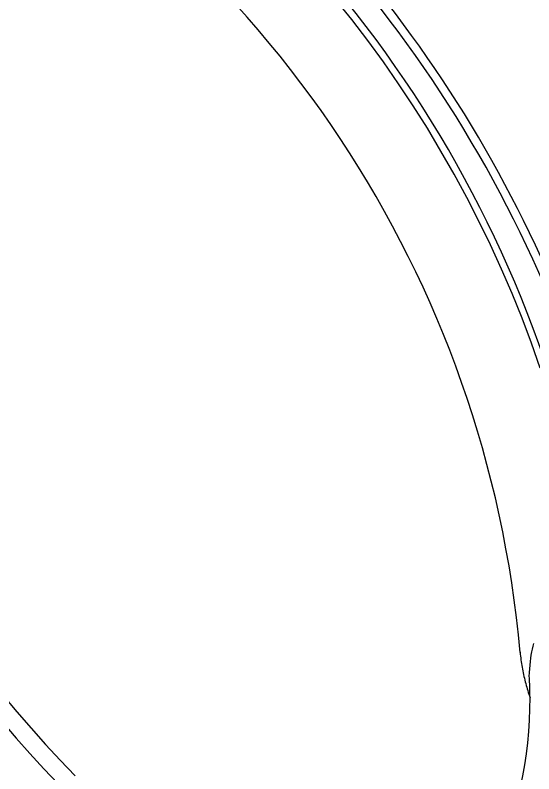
# Model space of a CAD drawing. Extents: x 941 to 1034, y 781 to 934.
# Drawn here: x 953.74 to 962.2, y 812.72 to 825.11 of the extents above; entities that cross this region are included whole.
import ezdxf

# ---------------------------------------------------------------- set-up
doc = ezdxf.new("R2010")
doc.units = 0
doc.header["$MEASUREMENT"] = 0
doc.layers.add('1', color=4, linetype='Continuous')

# ---------------------------------------------------------------- blocks, each defined once
blk = doc.blocks.new('ENVOY')
at = {"layer": '1', "color": 3, "linetype": 'Continuous'}
for points in [[(20.926, 17.778), (20.782, 18.187), (20.629, 18.593), (20.466, 18.995), (20.295, 19.394), (20.114, 19.789), (19.925, 20.179), (19.728, 20.565), (19.522, 20.946), (19.307, 21.322), (19.085, 21.694), (18.854, 22.06), (18.615, 22.42), (18.368, 22.776), (18.113, 23.126), (17.85, 23.47), (17.579, 23.809)], [(12.159, 12.435), (12.386, 12.164), (12.618, 11.897), (12.853, 11.633), (13.093, 11.374), (13.337, 11.119)], [(20.748, 12.744), (20.75, 12.808), (20.755, 12.869), (20.76, 12.928), (20.766, 12.985), (20.773, 13.04), (20.781, 13.092), (20.79, 13.143), (20.8, 13.191), (20.811, 13.238), (20.822, 13.282)], [(20.598, 13.137), (20.601, 13.106), (20.604, 13.075), (20.608, 13.045), (20.612, 13.014), (20.616, 12.984), (20.62, 12.954), (20.625, 12.923), (20.63, 12.893), (20.636, 12.863), (20.641, 12.833), (20.647, 12.804), (20.653, 12.774), (20.66, 12.744), (20.667, 12.715), (20.674, 12.685), (20.681, 12.656), (20.689, 12.627), (20.697, 12.598), (20.705, 12.569), (20.714, 12.54), (20.722, 12.511), (20.731, 12.483), (20.74, 12.454), (20.76, 12.398)], [(20.76, 12.398), (20.76, 12.41), (20.759, 12.421), (20.759, 12.433), (20.759, 12.444), (20.759, 12.456), (20.759, 12.467), (20.759, 12.479), (20.758, 12.49), (20.758, 12.502), (20.758, 12.513), (20.757, 12.525), (20.757, 12.537), (20.757, 12.548), (20.756, 12.56), (20.756, 12.571), (20.756, 12.583), (20.755, 12.594), (20.755, 12.606), (20.754, 12.617), (20.754, 12.629), (20.753, 12.64), (20.753, 12.652), (20.752, 12.663), (20.752, 12.675), (20.751, 12.687), (20.75, 12.698), (20.75, 12.71), (20.749, 12.721), (20.748, 12.744)]]:
    blk.add_lwpolyline(points, dxfattribs=at)
at = {"layer": '1', "color": 3}
for centre, radius, start, end in [((3.445, 12.006), 21.641, 20.8452, 49.9647), ((1.854, 10.855), 20.854, 14.0174, 56.4368), ((1.949, 10.943), 20.865, 15.9022, 54.9077)]:
    blk.add_arc(centre, radius, start, end, dxfattribs=at)
at = {"layer": '1', "color": 3, "linetype": 'Continuous'}
for centre, radius, start, end in [((2.556, 11.553), 19.507, 8.6207, 59.5306), ((2.569, 11.533), 18.101, 5.0815, 61.9188), ((28.728, 26.072), 21.748, 212.3417, 240.7912), ((14.237, 12.345), 6.523, 309.1532, 0.4693)]:
    blk.add_arc(centre, radius, start, end, dxfattribs=at)

msp = doc.modelspace()

# ---------------------------------------------------------------- block references
at = {"layer": '1'}
msp.add_blockref('ENVOY', (941.378, 801.568), dxfattribs=at)

doc.saveas('drawing.dxf')
